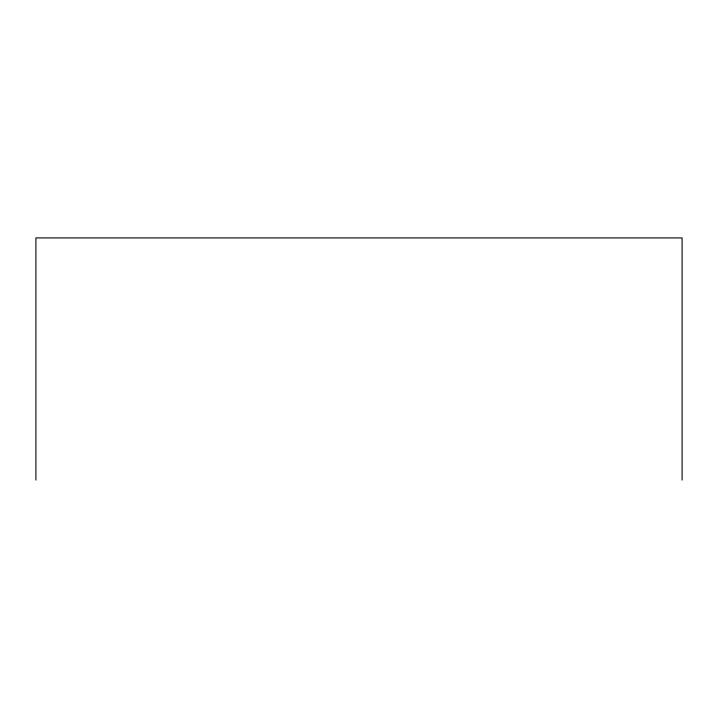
<?xml version="1.0" encoding="UTF-8"?>
<svg xmlns="http://www.w3.org/2000/svg" width="718" height="718" viewBox="0 0 718 718"><rect width="100%" height="100%" fill="white"/><g stroke="black" fill="none" stroke-linecap="round" stroke-linejoin="round"><path stroke-width="1.08" d="M682.1 480.091L682.1 237.909L35.9 237.909L35.9 480.091"/></g></svg>
